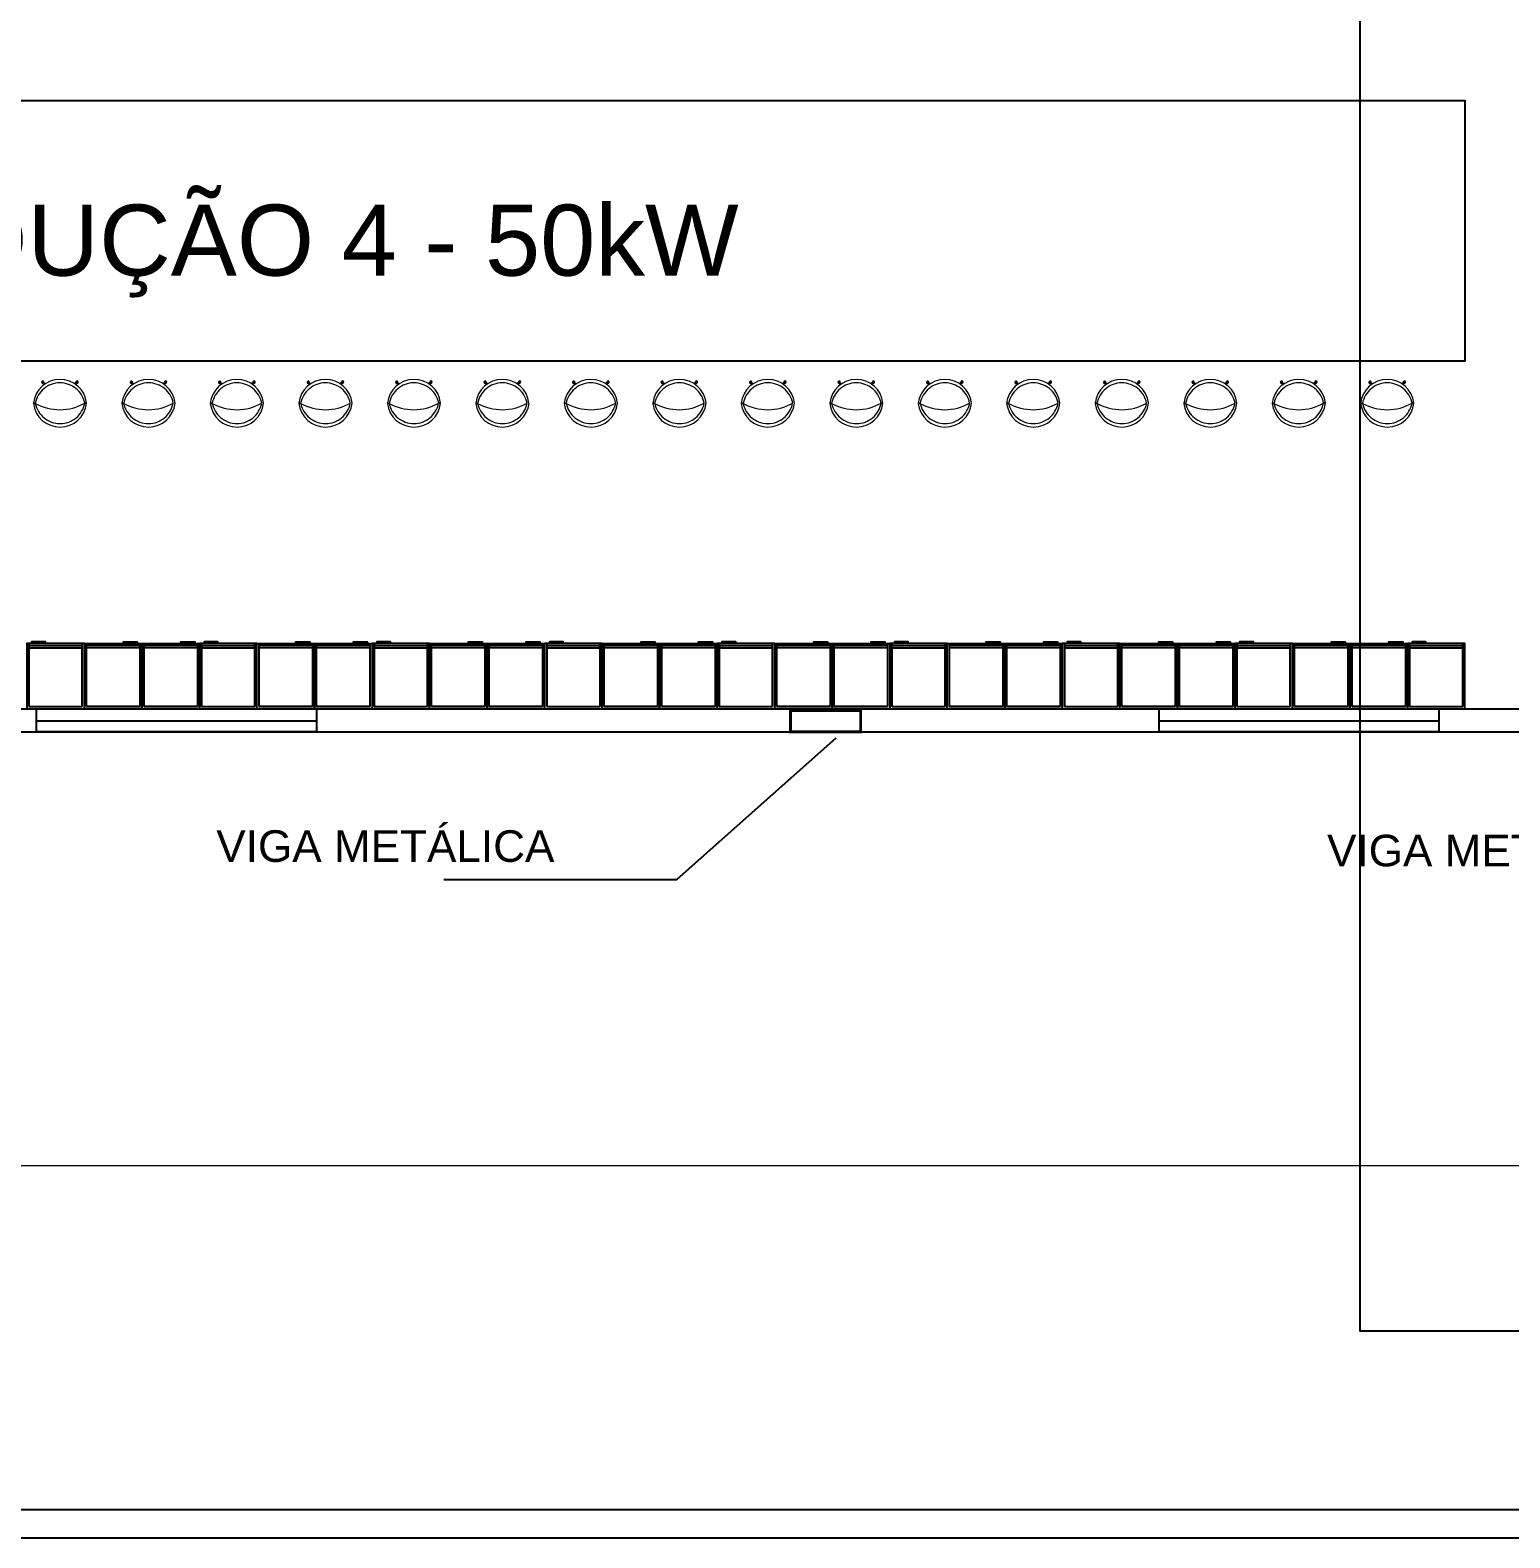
# Model space of a CAD drawing. Header units: metres. Extents: x 257 to 767, y -173 to 1.
# Drawn here: x 610.07 to 620.62, y -119.59 to -108.85 of the extents above; entities that cross this region are included whole.
import ezdxf

# ---------------------------------------------------------------- set-up
doc = ezdxf.new("R2010")
doc.units = ezdxf.units.M
doc.header["$LTSCALE"] = 10
doc.linetypes.add('HIDDEN2', pattern=[4.7625, 3.175, -1.5875])
doc.layers.get('0').update_dxf_attribs({"color": 254})
for name, color, linetype in [('A_METAL', 93, 'Continuous'), ('ELETEXTO LUMINÁRIAS', 254, 'Continuous'), ('exq. externa', 2, 'Continuous'), ('Muro', 254, 'Continuous'), ('Parede', 254, 'Continuous')]:
    doc.layers.add(name, color=color, linetype=linetype)
doc.layers.add('estofado', color=7, linetype='Continuous', lineweight=25)
doc.layers.add('Janelas', color=254, linetype='Continuous', plot=False)
doc.styles.add('ARIAL', font='')
doc.styles.get('ARIAL').set_extended_font_data('Arial')
doc.dimstyles.new('Cota Principal', dxfattribs={"dimtxt": 0.5, "dimasz": 0.19, "dimexe": 0.11, "dimexo": 0.03, "dimgap": 0.03, "dimtad": 1, "dimzin": 4, "dimtxsty": 'ARIAL', "dimblk": 'ARCHTICK', "dimcen": 2, "dimdle": 0.1, "dimclrd": 251, "dimclre": 251, "dimclrt": 7, "dimadec": 0, "dimazin": 0, "dimtfac": 1, "dimtmove": 0, "dimatfit": 3, "dimldrblk": 'ARCHTICK', "dimfxl": 0.1, "dimlwd": 9, "dimlwe": 9, "dimarcsym": 0})

# ---------------------------------------------------------------- blocks, each defined once
blk = doc.blocks.new('_ArchTick')
at = {"color": 0, "linetype": 'ByBlock', "const_width": 0.15}
blk.add_lwpolyline([(-0.5, -0.5), (0.5, 0.5)], dxfattribs=at)
blk = doc.blocks.new('*D5')
at = {"color": 251, "lineweight": 9, "transparency": 16777216}
for p, q in [((578.296, -113.713), (578.296, -117.048)), ((623.296, -113.713), (623.296, -117.048)), ((578.196, -116.938), (623.396, -116.938))]:
    blk.add_line(p, q, dxfattribs=at)
at = {"layer": 'Defpoints', "color": 0, "transparency": 16777216}
for p in [(578.296, -113.683), (623.296, -113.683), (623.296, -116.938)]:
    blk.add_point(p, dxfattribs=at)
at = {"color": 251, "lineweight": 9, "transparency": 16777216, "xscale": 0.19, "yscale": 0.19, "zscale": 0.19, "rotation": 180}
blk.add_blockref('_ArchTick', (578.296, -116.938), dxfattribs=at)
at = {"color": 251, "lineweight": 9, "transparency": 16777216, "xscale": 0.19, "yscale": 0.19, "zscale": 0.19}
blk.add_blockref('_ArchTick', (623.296, -116.938), dxfattribs=at)
at = {"color": 7, "transparency": 16777216, "insert": (600.796, -116.607), "char_height": 0.5, "attachment_point": 5, "style": 'ARIAL'}
blk.add_mtext('45,00', dxfattribs=at)
blk = doc.blocks.new('Armario 1 modulo')
at = {"layer": 'exq. externa', "color": 254}
for p, q in [((0.466, 0.395), (0.015, 0.395)), ((0.015, 0.395), (0.015, 0.015)), ((0.433, 0.395), (0.433, 0.015)), ((0.45, 0.395), (0.45, 0.015)), ((0.015, 0.015), (0.466, 0.015))]:
    blk.add_line(p, q, dxfattribs=at)
for points in [[(0, 0), (0.466, 0), (0.466, 0.41), (0, 0.41)], [(0.469, 0.278), (0.477, 0.278), (0.477, 0.376), (0.469, 0.376)]]:
    blk.add_lwpolyline(points, close=True, dxfattribs=at)

msp = doc.modelspace()

# ---------------------------------------------------------------- hatches: boundary and pattern name
at = {"layer": 'estofado', "linetype": 'ByBlock', "lineweight": 5, "ltscale": 0.2}
h = msp.add_hatch(color=254, dxfattribs=at)
h.dxf.hatch_style = 1
h.set_gradient(color1=(193, 199, 200), one_color=1, tint=1, name='SPHERICAL')
h.paths.add_polyline_path([(610.161, -111.354, 0.86376), (610.157, -111.358), (610.162, -111.365, -4.344732), (610.167, -111.359)])
h = msp.add_hatch(color=254, dxfattribs=at)
h.dxf.hatch_style = 1
h.set_gradient(color1=(193, 199, 200), one_color=1, tint=1, name='SPHERICAL')
h.paths.add_polyline_path([(610.161, -111.354, 0.86376), (610.157, -111.358), (610.162, -111.365, -4.344732), (610.167, -111.359)])
h = msp.add_hatch(color=254, dxfattribs=at)
h.dxf.hatch_style = 1
h.set_gradient(color1=(193, 199, 200), one_color=1, tint=1)
h.paths.add_polyline_path([(610.169, -111.373, -0.013586), (610.177, -111.367), (610.161, -111.354, 0.86376), (610.157, -111.358)])
h = msp.add_hatch(color=254, dxfattribs=at)
h.dxf.hatch_style = 1
h.set_gradient(color1=(193, 199, 200), one_color=1, tint=1)
h.paths.add_polyline_path([(610.169, -111.373, -0.013586), (610.177, -111.367), (610.161, -111.354, 0.86376), (610.157, -111.358)])
h = msp.add_hatch(color=254, dxfattribs=at)
h.dxf.hatch_style = 1
h.set_gradient(color1=(193, 199, 200), one_color=1, tint=1)
h.paths.add_polyline_path([(610.385, -111.367, -0.013586), (610.394, -111.372), (610.406, -111.357, 0.86376), (610.402, -111.353)])
h = msp.add_hatch(color=254, dxfattribs=at)
h.dxf.hatch_style = 1
h.set_gradient(color1=(193, 199, 200), one_color=1, tint=1)
h.paths.add_polyline_path([(610.385, -111.367, -0.013586), (610.394, -111.372), (610.406, -111.357, 0.86376), (610.402, -111.353)])
h = msp.add_hatch(color=254, dxfattribs=at)
h.dxf.hatch_style = 1
h.set_gradient(color1=(193, 199, 200), one_color=1, tint=1, name='SPHERICAL')
h.paths.add_polyline_path([(610.396, -111.358), (610.402, -111.353, -0.86376), (610.406, -111.357), (610.401, -111.364, 4.344732)])
h = msp.add_hatch(color=254, dxfattribs=at)
h.dxf.hatch_style = 1
h.set_gradient(color1=(193, 199, 200), one_color=1, tint=1, name='SPHERICAL')
h.paths.add_polyline_path([(610.396, -111.358), (610.402, -111.353, -0.86376), (610.406, -111.357), (610.401, -111.364, 4.344732)])
h = msp.add_hatch(color=254, dxfattribs=at)
h.dxf.hatch_style = 1
h.set_gradient(color1=(193, 199, 200), one_color=1, tint=1, name='SPHERICAL')
h.paths.add_polyline_path([(610.791, -111.354, 0.86376), (610.787, -111.358), (610.792, -111.365, -4.344732), (610.798, -111.359)])
h = msp.add_hatch(color=254, dxfattribs=at)
h.dxf.hatch_style = 1
h.set_gradient(color1=(193, 199, 200), one_color=1, tint=1)
h.paths.add_polyline_path([(610.799, -111.373, -0.013586), (610.808, -111.367), (610.791, -111.354, 0.86376), (610.787, -111.358)])
h = msp.add_hatch(color=254, dxfattribs=at)
h.dxf.hatch_style = 1
h.set_gradient(color1=(193, 199, 200), one_color=1, tint=1)
h.paths.add_polyline_path([(611.016, -111.367, -0.013586), (611.025, -111.372), (611.037, -111.357, 0.86376), (611.033, -111.353)])
h = msp.add_hatch(color=254, dxfattribs=at)
h.dxf.hatch_style = 1
h.set_gradient(color1=(193, 199, 200), one_color=1, tint=1, name='SPHERICAL')
h.paths.add_polyline_path([(611.026, -111.358), (611.033, -111.353, -0.86376), (611.037, -111.357), (611.032, -111.364, 4.344732)])
h = msp.add_hatch(color=254, dxfattribs=at)
h.dxf.hatch_style = 1
h.set_gradient(color1=(193, 199, 200), one_color=1, tint=1, name='SPHERICAL')
h.paths.add_polyline_path([(611.422, -111.354, 0.86376), (611.418, -111.358), (611.423, -111.365, -4.344732), (611.428, -111.359)])
h = msp.add_hatch(color=254, dxfattribs=at)
h.dxf.hatch_style = 1
h.set_gradient(color1=(193, 199, 200), one_color=1, tint=1)
h.paths.add_polyline_path([(611.43, -111.373, -0.013586), (611.439, -111.367), (611.422, -111.354, 0.86376), (611.418, -111.358)])
h = msp.add_hatch(color=254, dxfattribs=at)
h.dxf.hatch_style = 1
h.set_gradient(color1=(193, 199, 200), one_color=1, tint=1)
h.paths.add_polyline_path([(611.647, -111.367, -0.013586), (611.655, -111.372), (611.667, -111.357, 0.86376), (611.663, -111.353)])
h = msp.add_hatch(color=254, dxfattribs=at)
h.dxf.hatch_style = 1
h.set_gradient(color1=(193, 199, 200), one_color=1, tint=1, name='SPHERICAL')
h.paths.add_polyline_path([(611.657, -111.358), (611.663, -111.353, -0.86376), (611.667, -111.357), (611.662, -111.364, 4.344732)])
h = msp.add_hatch(color=254, dxfattribs=at)
h.dxf.hatch_style = 1
h.set_gradient(color1=(193, 199, 200), one_color=1, tint=1, name='SPHERICAL')
h.paths.add_polyline_path([(612.053, -111.354, 0.86376), (612.049, -111.358), (612.054, -111.365, -4.344732), (612.059, -111.359)])
h = msp.add_hatch(color=254, dxfattribs=at)
h.dxf.hatch_style = 1
h.set_gradient(color1=(193, 199, 200), one_color=1, tint=1)
h.paths.add_polyline_path([(612.061, -111.373, -0.013586), (612.069, -111.367), (612.053, -111.354, 0.86376), (612.049, -111.358)])
h = msp.add_hatch(color=254, dxfattribs=at)
h.dxf.hatch_style = 1
h.set_gradient(color1=(193, 199, 200), one_color=1, tint=1)
h.paths.add_polyline_path([(612.277, -111.367, -0.013586), (612.286, -111.372), (612.298, -111.357, 0.86376), (612.294, -111.353)])
h = msp.add_hatch(color=254, dxfattribs=at)
h.dxf.hatch_style = 1
h.set_gradient(color1=(193, 199, 200), one_color=1, tint=1, name='SPHERICAL')
h.paths.add_polyline_path([(612.288, -111.358), (612.294, -111.353, -0.86376), (612.298, -111.357), (612.293, -111.364, 4.344732)])
h = msp.add_hatch(color=254, dxfattribs=at)
h.dxf.hatch_style = 1
h.set_gradient(color1=(193, 199, 200), one_color=1, tint=1, name='SPHERICAL')
h.paths.add_polyline_path([(612.683, -111.354, 0.86376), (612.679, -111.358), (612.684, -111.365, -4.344732), (612.69, -111.359)])
h = msp.add_hatch(color=254, dxfattribs=at)
h.dxf.hatch_style = 1
h.set_gradient(color1=(193, 199, 200), one_color=1, tint=1)
h.paths.add_polyline_path([(612.691, -111.373, -0.013586), (612.7, -111.367), (612.683, -111.354, 0.86376), (612.679, -111.358)])
h = msp.add_hatch(color=254, dxfattribs=at)
h.dxf.hatch_style = 1
h.set_gradient(color1=(193, 199, 200), one_color=1, tint=1)
h.paths.add_polyline_path([(612.908, -111.367, -0.013586), (612.917, -111.372), (612.929, -111.357, 0.86376), (612.925, -111.353)])
h = msp.add_hatch(color=254, dxfattribs=at)
h.dxf.hatch_style = 1
h.set_gradient(color1=(193, 199, 200), one_color=1, tint=1, name='SPHERICAL')
h.paths.add_polyline_path([(612.918, -111.358), (612.925, -111.353, -0.86376), (612.929, -111.357), (612.924, -111.364, 4.344732)])
h = msp.add_hatch(color=254, dxfattribs=at)
h.dxf.hatch_style = 1
h.set_gradient(color1=(193, 199, 200), one_color=1, tint=1, name='SPHERICAL')
h.paths.add_polyline_path([(613.314, -111.354, 0.86376), (613.31, -111.358), (613.315, -111.365, -4.344732), (613.32, -111.359)])
h = msp.add_hatch(color=254, dxfattribs=at)
h.dxf.hatch_style = 1
h.set_gradient(color1=(193, 199, 200), one_color=1, tint=1)
h.paths.add_polyline_path([(613.322, -111.373, -0.013586), (613.331, -111.367), (613.314, -111.354, 0.86376), (613.31, -111.358)])
h = msp.add_hatch(color=254, dxfattribs=at)
h.dxf.hatch_style = 1
h.set_gradient(color1=(193, 199, 200), one_color=1, tint=1)
h.paths.add_polyline_path([(613.539, -111.367, -0.013586), (613.547, -111.372), (613.559, -111.357, 0.86376), (613.555, -111.353)])
h = msp.add_hatch(color=254, dxfattribs=at)
h.dxf.hatch_style = 1
h.set_gradient(color1=(193, 199, 200), one_color=1, tint=1, name='SPHERICAL')
h.paths.add_polyline_path([(613.549, -111.358), (613.555, -111.353, -0.86376), (613.559, -111.357), (613.554, -111.364, 4.344732)])
h = msp.add_hatch(color=254, dxfattribs=at)
h.dxf.hatch_style = 1
h.set_gradient(color1=(193, 199, 200), one_color=1, tint=1, name='SPHERICAL')
h.paths.add_polyline_path([(613.945, -111.354, 0.86376), (613.941, -111.358), (613.946, -111.365, -4.344732), (613.951, -111.359)])
h = msp.add_hatch(color=254, dxfattribs=at)
h.dxf.hatch_style = 1
h.set_gradient(color1=(193, 199, 200), one_color=1, tint=1)
h.paths.add_polyline_path([(613.953, -111.373, -0.013586), (613.961, -111.367), (613.945, -111.354, 0.86376), (613.941, -111.358)])
h = msp.add_hatch(color=254, dxfattribs=at)
h.dxf.hatch_style = 1
h.set_gradient(color1=(193, 199, 200), one_color=1, tint=1)
h.paths.add_polyline_path([(614.17, -111.367, -0.013586), (614.178, -111.372), (614.19, -111.357, 0.86376), (614.186, -111.353)])
h = msp.add_hatch(color=254, dxfattribs=at)
h.dxf.hatch_style = 1
h.set_gradient(color1=(193, 199, 200), one_color=1, tint=1, name='SPHERICAL')
h.paths.add_polyline_path([(614.18, -111.358), (614.186, -111.353, -0.86376), (614.19, -111.357), (614.185, -111.364, 4.344732)])
h = msp.add_hatch(color=254, dxfattribs=at)
h.dxf.hatch_style = 1
h.set_gradient(color1=(193, 199, 200), one_color=1, tint=1, name='SPHERICAL')
h.paths.add_polyline_path([(614.575, -111.354, 0.86376), (614.571, -111.358), (614.576, -111.365, -4.344732), (614.582, -111.359)])
h = msp.add_hatch(color=254, dxfattribs=at)
h.dxf.hatch_style = 1
h.set_gradient(color1=(193, 199, 200), one_color=1, tint=1)
h.paths.add_polyline_path([(614.583, -111.373, -0.013586), (614.592, -111.367), (614.575, -111.354, 0.86376), (614.571, -111.358)])
h = msp.add_hatch(color=254, dxfattribs=at)
h.dxf.hatch_style = 1
h.set_gradient(color1=(193, 199, 200), one_color=1, tint=1)
h.paths.add_polyline_path([(614.8, -111.367, -0.013586), (614.809, -111.372), (614.821, -111.357, 0.86376), (614.817, -111.353)])
h = msp.add_hatch(color=254, dxfattribs=at)
h.dxf.hatch_style = 1
h.set_gradient(color1=(193, 199, 200), one_color=1, tint=1, name='SPHERICAL')
h.paths.add_polyline_path([(614.81, -111.358), (614.817, -111.353, -0.86376), (614.821, -111.357), (614.816, -111.364, 4.344732)])
h = msp.add_hatch(color=254, dxfattribs=at)
h.dxf.hatch_style = 1
h.set_gradient(color1=(193, 199, 200), one_color=1, tint=1, name='SPHERICAL')
h.paths.add_polyline_path([(615.206, -111.354, 0.86376), (615.202, -111.358), (615.207, -111.365, -4.344732), (615.212, -111.359)])
h = msp.add_hatch(color=254, dxfattribs=at)
h.dxf.hatch_style = 1
h.set_gradient(color1=(193, 199, 200), one_color=1, tint=1)
h.paths.add_polyline_path([(615.214, -111.373, -0.013586), (615.223, -111.367), (615.206, -111.354, 0.86376), (615.202, -111.358)])
h = msp.add_hatch(color=254, dxfattribs=at)
h.dxf.hatch_style = 1
h.set_gradient(color1=(193, 199, 200), one_color=1, tint=1)
h.paths.add_polyline_path([(615.431, -111.367, -0.013586), (615.439, -111.372), (615.451, -111.357, 0.86376), (615.447, -111.353)])
h = msp.add_hatch(color=254, dxfattribs=at)
h.dxf.hatch_style = 1
h.set_gradient(color1=(193, 199, 200), one_color=1, tint=1, name='SPHERICAL')
h.paths.add_polyline_path([(615.441, -111.358), (615.447, -111.353, -0.86376), (615.451, -111.357), (615.446, -111.364, 4.344732)])
h = msp.add_hatch(color=254, dxfattribs=at)
h.dxf.hatch_style = 1
h.set_gradient(color1=(193, 199, 200), one_color=1, tint=1, name='SPHERICAL')
h.paths.add_polyline_path([(615.837, -111.354, 0.86376), (615.833, -111.358), (615.838, -111.365, -4.344732), (615.843, -111.359)])
h = msp.add_hatch(color=254, dxfattribs=at)
h.dxf.hatch_style = 1
h.set_gradient(color1=(193, 199, 200), one_color=1, tint=1)
h.paths.add_polyline_path([(615.845, -111.373, -0.013586), (615.853, -111.367), (615.837, -111.354, 0.86376), (615.833, -111.358)])
h = msp.add_hatch(color=254, dxfattribs=at)
h.dxf.hatch_style = 1
h.set_gradient(color1=(193, 199, 200), one_color=1, tint=1)
h.paths.add_polyline_path([(616.062, -111.367, -0.013586), (616.07, -111.372), (616.082, -111.357, 0.86376), (616.078, -111.353)])
h = msp.add_hatch(color=254, dxfattribs=at)
h.dxf.hatch_style = 1
h.set_gradient(color1=(193, 199, 200), one_color=1, tint=1, name='SPHERICAL')
h.paths.add_polyline_path([(616.072, -111.358), (616.078, -111.353, -0.86376), (616.082, -111.357), (616.077, -111.364, 4.344732)])
h = msp.add_hatch(color=254, dxfattribs=at)
h.dxf.hatch_style = 1
h.set_gradient(color1=(193, 199, 200), one_color=1, tint=1, name='SPHERICAL')
h.paths.add_polyline_path([(616.467, -111.354, 0.86376), (616.463, -111.358), (616.469, -111.365, -4.344732), (616.474, -111.359)])
h = msp.add_hatch(color=254, dxfattribs=at)
h.dxf.hatch_style = 1
h.set_gradient(color1=(193, 199, 200), one_color=1, tint=1)
h.paths.add_polyline_path([(616.475, -111.373, -0.013586), (616.484, -111.367), (616.467, -111.354, 0.86376), (616.463, -111.358)])
h = msp.add_hatch(color=254, dxfattribs=at)
h.dxf.hatch_style = 1
h.set_gradient(color1=(193, 199, 200), one_color=1, tint=1)
h.paths.add_polyline_path([(616.692, -111.367, -0.013586), (616.701, -111.372), (616.713, -111.357, 0.86376), (616.709, -111.353)])
h = msp.add_hatch(color=254, dxfattribs=at)
h.dxf.hatch_style = 1
h.set_gradient(color1=(193, 199, 200), one_color=1, tint=1, name='SPHERICAL')
h.paths.add_polyline_path([(616.702, -111.358), (616.709, -111.353, -0.86376), (616.713, -111.357), (616.708, -111.364, 4.344732)])
h = msp.add_hatch(color=254, dxfattribs=at)
h.dxf.hatch_style = 1
h.set_gradient(color1=(193, 199, 200), one_color=1, tint=1, name='SPHERICAL')
h.paths.add_polyline_path([(617.098, -111.354, 0.86376), (617.094, -111.358), (617.099, -111.365, -4.344732), (617.104, -111.359)])
h = msp.add_hatch(color=254, dxfattribs=at)
h.dxf.hatch_style = 1
h.set_gradient(color1=(193, 199, 200), one_color=1, tint=1)
h.paths.add_polyline_path([(617.106, -111.373, -0.013586), (617.115, -111.367), (617.098, -111.354, 0.86376), (617.094, -111.358)])
h = msp.add_hatch(color=254, dxfattribs=at)
h.dxf.hatch_style = 1
h.set_gradient(color1=(193, 199, 200), one_color=1, tint=1)
h.paths.add_polyline_path([(617.323, -111.367, -0.013586), (617.332, -111.372), (617.343, -111.357, 0.86376), (617.339, -111.353)])
h = msp.add_hatch(color=254, dxfattribs=at)
h.dxf.hatch_style = 1
h.set_gradient(color1=(193, 199, 200), one_color=1, tint=1, name='SPHERICAL')
h.paths.add_polyline_path([(617.333, -111.358), (617.339, -111.353, -0.86376), (617.343, -111.357), (617.338, -111.364, 4.344732)])
h = msp.add_hatch(color=254, dxfattribs=at)
h.dxf.hatch_style = 1
h.set_gradient(color1=(193, 199, 200), one_color=1, tint=1, name='SPHERICAL')
h.paths.add_polyline_path([(617.729, -111.354, 0.86376), (617.725, -111.358), (617.73, -111.365, -4.344732), (617.735, -111.359)])
h = msp.add_hatch(color=254, dxfattribs=at)
h.dxf.hatch_style = 1
h.set_gradient(color1=(193, 199, 200), one_color=1, tint=1)
h.paths.add_polyline_path([(617.737, -111.373, -0.013586), (617.745, -111.367), (617.729, -111.354, 0.86376), (617.725, -111.358)])
h = msp.add_hatch(color=254, dxfattribs=at)
h.dxf.hatch_style = 1
h.set_gradient(color1=(193, 199, 200), one_color=1, tint=1)
h.paths.add_polyline_path([(617.954, -111.367, -0.013586), (617.962, -111.372), (617.974, -111.357, 0.86376), (617.97, -111.353)])
h = msp.add_hatch(color=254, dxfattribs=at)
h.dxf.hatch_style = 1
h.set_gradient(color1=(193, 199, 200), one_color=1, tint=1, name='SPHERICAL')
h.paths.add_polyline_path([(617.964, -111.358), (617.97, -111.353, -0.86376), (617.974, -111.357), (617.969, -111.364, 4.344732)])
h = msp.add_hatch(color=254, dxfattribs=at)
h.dxf.hatch_style = 1
h.set_gradient(color1=(193, 199, 200), one_color=1, tint=1, name='SPHERICAL')
h.paths.add_polyline_path([(618.359, -111.354, 0.86376), (618.355, -111.358), (618.361, -111.365, -4.344732), (618.366, -111.359)])
h = msp.add_hatch(color=254, dxfattribs=at)
h.dxf.hatch_style = 1
h.set_gradient(color1=(193, 199, 200), one_color=1, tint=1)
h.paths.add_polyline_path([(618.368, -111.373, -0.013586), (618.376, -111.367), (618.359, -111.354, 0.86376), (618.355, -111.358)])
h = msp.add_hatch(color=254, dxfattribs=at)
h.dxf.hatch_style = 1
h.set_gradient(color1=(193, 199, 200), one_color=1, tint=1)
h.paths.add_polyline_path([(618.584, -111.367, -0.013586), (618.593, -111.372), (618.605, -111.357, 0.86376), (618.601, -111.353)])
h = msp.add_hatch(color=254, dxfattribs=at)
h.dxf.hatch_style = 1
h.set_gradient(color1=(193, 199, 200), one_color=1, tint=1, name='SPHERICAL')
h.paths.add_polyline_path([(618.594, -111.358), (618.601, -111.353, -0.86376), (618.605, -111.357), (618.6, -111.364, 4.344732)])
h = msp.add_hatch(color=254, dxfattribs=at)
h.dxf.hatch_style = 1
h.set_gradient(color1=(193, 199, 200), one_color=1, tint=1, name='SPHERICAL')
h.paths.add_polyline_path([(618.99, -111.354, 0.86376), (618.986, -111.358), (618.991, -111.365, -4.344732), (618.997, -111.359)])
h = msp.add_hatch(color=254, dxfattribs=at)
h.dxf.hatch_style = 1
h.set_gradient(color1=(193, 199, 200), one_color=1, tint=1)
h.paths.add_polyline_path([(618.998, -111.373, -0.013586), (619.007, -111.367), (618.99, -111.354, 0.86376), (618.986, -111.358)])
h = msp.add_hatch(color=254, dxfattribs=at)
h.dxf.hatch_style = 1
h.set_gradient(color1=(193, 199, 200), one_color=1, tint=1)
h.paths.add_polyline_path([(619.215, -111.367, -0.013586), (619.224, -111.372), (619.235, -111.357, 0.86376), (619.231, -111.353)])
h = msp.add_hatch(color=254, dxfattribs=at)
h.dxf.hatch_style = 1
h.set_gradient(color1=(193, 199, 200), one_color=1, tint=1, name='SPHERICAL')
h.paths.add_polyline_path([(619.225, -111.358), (619.231, -111.353, -0.86376), (619.235, -111.357), (619.23, -111.364, 4.344732)])
h = msp.add_hatch(color=254, dxfattribs=at)
h.dxf.hatch_style = 1
h.set_gradient(color1=(193, 199, 200), one_color=1, tint=1, name='SPHERICAL')
h.paths.add_polyline_path([(619.621, -111.354, 0.86376), (619.617, -111.358), (619.622, -111.365, -4.344732), (619.627, -111.359)])
h = msp.add_hatch(color=254, dxfattribs=at)
h.dxf.hatch_style = 1
h.set_gradient(color1=(193, 199, 200), one_color=1, tint=1)
h.paths.add_polyline_path([(619.629, -111.373, -0.013586), (619.637, -111.367), (619.621, -111.354, 0.86376), (619.617, -111.358)])
h = msp.add_hatch(color=254, dxfattribs=at)
h.dxf.hatch_style = 1
h.set_gradient(color1=(193, 199, 200), one_color=1, tint=1)
h.paths.add_polyline_path([(619.846, -111.367, -0.013586), (619.854, -111.372), (619.866, -111.357, 0.86376), (619.862, -111.353)])
h = msp.add_hatch(color=254, dxfattribs=at)
h.dxf.hatch_style = 1
h.set_gradient(color1=(193, 199, 200), one_color=1, tint=1, name='SPHERICAL')
h.paths.add_polyline_path([(619.856, -111.358), (619.862, -111.353, -0.86376), (619.866, -111.357), (619.861, -111.364, 4.344732)])

# ---------------------------------------------------------------- linework, layer by layer
at = {"color": 254}
for p, q in [((614.678, -114.9), (615.814, -113.89)), ((613.018, -114.9), (614.678, -114.9))]:
    msp.add_line(p, q, dxfattribs=at)
msp.add_lwpolyline([(604.349, -109.348), (620.296, -109.348), (620.296, -111.206), (604.349, -111.206)], close=True, dxfattribs=at)
at = {"layer": 'A_METAL', "color": 254, "const_width": 0.02}
msp.add_lwpolyline([(615.489, -113.697), (615.989, -113.697), (615.989, -113.847), (615.489, -113.847)], close=True, dxfattribs=at)
at = {"layer": 'ELETEXTO LUMINÁRIAS', "color": 254}
msp.add_lwpolyline([(619.548, -78.503), (652.726, -78.503), (652.726, -118.118), (619.548, -118.118)], close=True, dxfattribs=at)
at = {"layer": 'estofado', "color": 254, "linetype": 'ByBlock', "lineweight": 5, "ltscale": 0.2}
for p, q in [((610.157, -111.358), (610.169, -111.373)), ((610.157, -111.358), (610.169, -111.373)), ((610.161, -111.354), (610.177, -111.367)), ((610.161, -111.354), (610.177, -111.367)), ((610.402, -111.353), (610.385, -111.367)), ((610.402, -111.353), (610.385, -111.367)), ((610.406, -111.357), (610.394, -111.372)), ((610.406, -111.357), (610.394, -111.372)), ((610.787, -111.358), (610.799, -111.373)), ((610.791, -111.354), (610.808, -111.367)), ((611.033, -111.353), (611.016, -111.367)), ((611.037, -111.357), (611.025, -111.372)), ((611.418, -111.358), (611.43, -111.373)), ((611.422, -111.354), (611.439, -111.367)), ((611.663, -111.353), (611.647, -111.367)), ((611.667, -111.357), (611.655, -111.372)), ((612.049, -111.358), (612.061, -111.373)), ((612.053, -111.354), (612.069, -111.367)), ((612.294, -111.353), (612.277, -111.367)), ((612.298, -111.357), (612.286, -111.372)), ((612.679, -111.358), (612.691, -111.373)), ((612.683, -111.354), (612.7, -111.367)), ((612.925, -111.353), (612.908, -111.367)), ((612.929, -111.357), (612.917, -111.372)), ((613.31, -111.358), (613.322, -111.373)), ((613.314, -111.354), (613.331, -111.367)), ((613.555, -111.353), (613.539, -111.367)), ((613.559, -111.357), (613.547, -111.372)), ((613.941, -111.358), (613.953, -111.373)), ((613.945, -111.354), (613.961, -111.367)), ((614.186, -111.353), (614.17, -111.367)), ((614.19, -111.357), (614.178, -111.372)), ((614.571, -111.358), (614.583, -111.373)), ((614.575, -111.354), (614.592, -111.367)), ((614.817, -111.353), (614.8, -111.367)), ((614.821, -111.357), (614.809, -111.372)), ((615.202, -111.358), (615.214, -111.373)), ((615.206, -111.354), (615.223, -111.367)), ((615.447, -111.353), (615.431, -111.367)), ((615.451, -111.357), (615.439, -111.372)), ((615.833, -111.358), (615.845, -111.373)), ((615.837, -111.354), (615.853, -111.367)), ((616.078, -111.353), (616.062, -111.367)), ((616.082, -111.357), (616.07, -111.372)), ((616.463, -111.358), (616.475, -111.373)), ((616.467, -111.354), (616.484, -111.367)), ((616.709, -111.353), (616.692, -111.367)), ((616.713, -111.357), (616.701, -111.372)), ((617.094, -111.358), (617.106, -111.373)), ((617.098, -111.354), (617.115, -111.367)), ((617.339, -111.353), (617.323, -111.367)), ((617.343, -111.357), (617.332, -111.372)), ((617.725, -111.358), (617.737, -111.373)), ((617.729, -111.354), (617.745, -111.367)), ((617.97, -111.353), (617.954, -111.367)), ((617.974, -111.357), (617.962, -111.372)), ((618.355, -111.358), (618.368, -111.373)), ((618.359, -111.354), (618.376, -111.367)), ((618.601, -111.353), (618.584, -111.367)), ((618.605, -111.357), (618.593, -111.372)), ((618.986, -111.358), (618.998, -111.373)), ((618.99, -111.354), (619.007, -111.367)), ((619.231, -111.353), (619.215, -111.367)), ((619.235, -111.357), (619.224, -111.372)), ((619.617, -111.358), (619.629, -111.373)), ((619.621, -111.354), (619.637, -111.367)), ((619.862, -111.353), (619.846, -111.367)), ((619.866, -111.357), (619.854, -111.372))]:
    msp.add_line(p, q, dxfattribs=at)
at = {"layer": 'estofado', "color": 254, "lineweight": 13}
for centre, start, end in [((610.282, -111.527), 6.6064, 173.8871), ((610.282, -111.527), 6.6064, 173.8871), ((610.913, -111.527), 6.6064, 173.8871), ((611.543, -111.527), 6.6064, 173.8871), ((612.174, -111.527), 6.6064, 173.8871), ((612.805, -111.527), 6.6064, 173.8871), ((613.435, -111.527), 6.6064, 173.8871), ((614.066, -111.527), 6.6064, 173.8871), ((614.697, -111.527), 6.6064, 173.8871), ((615.327, -111.527), 6.6064, 173.8871), ((615.958, -111.527), 6.6064, 173.8871), ((616.589, -111.527), 6.6064, 173.8871), ((617.219, -111.527), 6.6064, 173.8871), ((617.85, -111.527), 6.6064, 173.8871), ((618.481, -111.527), 6.6064, 173.8871), ((619.112, -111.527), 6.6064, 173.8871), ((619.742, -111.527), 6.6064, 173.8871), ((610.282, -111.485), 186.6064, 353.8871), ((610.282, -111.485), 186.6064, 353.8871), ((610.912, -111.485), 186.6064, 353.8871), ((611.543, -111.485), 186.6064, 353.8871), ((612.174, -111.485), 186.6064, 353.8871), ((612.805, -111.485), 186.6064, 353.8871), ((613.435, -111.485), 186.6064, 353.8871), ((614.066, -111.485), 186.6064, 353.8871), ((614.697, -111.485), 186.6064, 353.8871), ((615.327, -111.485), 186.6064, 353.8871), ((615.958, -111.485), 186.6064, 353.8871), ((616.589, -111.485), 186.6064, 353.8871), ((617.219, -111.485), 186.6064, 353.8871), ((617.85, -111.485), 186.6064, 353.8871), ((618.481, -111.485), 186.6064, 353.8871), ((619.111, -111.485), 186.6064, 353.8871), ((619.742, -111.485), 186.6064, 353.8871)]:
    msp.add_arc(centre, 0.191, start, end, dxfattribs=at)
at = {"layer": 'estofado', "color": 254, "linetype": 'HIDDEN2', "lineweight": 5, "ltscale": 0.2}
for centre, radius, start, end in [((610.282, -111.541), 0.18, 11.3676, 169.1259), ((610.282, -111.541), 0.18, 11.3676, 169.1259), ((610.913, -111.541), 0.18, 11.3676, 169.1259), ((611.543, -111.541), 0.18, 11.3676, 169.1259), ((612.174, -111.541), 0.18, 11.3676, 169.1259), ((612.805, -111.541), 0.18, 11.3676, 169.1259), ((613.435, -111.541), 0.18, 11.3676, 169.1259), ((614.066, -111.541), 0.18, 11.3676, 169.1259), ((614.697, -111.541), 0.18, 11.3676, 169.1259), ((615.328, -111.541), 0.18, 11.3676, 169.1259), ((615.958, -111.541), 0.18, 11.3676, 169.1259), ((616.589, -111.541), 0.18, 11.3676, 169.1259), ((617.22, -111.541), 0.18, 11.3676, 169.1259), ((617.85, -111.541), 0.18, 11.3676, 169.1259), ((618.481, -111.541), 0.18, 11.3676, 169.1259), ((619.112, -111.541), 0.18, 11.3676, 169.1259), ((619.742, -111.541), 0.18, 11.3676, 169.1259), ((610.106, -111.492), 0.0152, 210.3093, 266.1238), ((610.106, -111.492), 0.0152, 210.3093, 266.1238), ((610.281, -111.188), 0.364, 241.1298, 299.3637), ((610.282, -111.471), 0.18, 191.5256, 348.9679), ((610.281, -111.188), 0.364, 241.1298, 299.3637), ((610.282, -111.471), 0.18, 191.5256, 348.9679), ((610.458, -111.49), 0.0152, 274.3697, 330.1843), ((610.737, -111.492), 0.0152, 210.3093, 266.1238), ((610.911, -111.188), 0.364, 241.1298, 299.3637), ((610.912, -111.471), 0.18, 191.5256, 348.9679), ((611.367, -111.492), 0.0152, 210.3093, 266.1238), ((611.542, -111.188), 0.364, 241.1298, 299.3637), ((611.543, -111.471), 0.18, 191.5256, 348.9679), ((611.998, -111.492), 0.0152, 210.3093, 266.1238), ((612.173, -111.188), 0.364, 241.1298, 299.3637), ((612.174, -111.471), 0.18, 191.5256, 348.9679), ((612.629, -111.492), 0.0152, 210.3093, 266.1238), ((612.803, -111.188), 0.364, 241.1298, 299.3637), ((612.804, -111.471), 0.18, 191.5256, 348.9679), ((612.98, -111.49), 0.0152, 274.3697, 330.1843), ((613.259, -111.492), 0.0152, 210.3093, 266.1238), ((613.434, -111.188), 0.364, 241.1298, 299.3637), ((613.435, -111.471), 0.18, 191.5256, 348.9679), ((613.89, -111.492), 0.0152, 210.3093, 266.1238), ((614.065, -111.188), 0.364, 241.1298, 299.3637), ((614.066, -111.471), 0.18, 191.5256, 348.9679), ((614.521, -111.492), 0.0152, 210.3093, 266.1238), ((614.695, -111.188), 0.364, 241.1298, 299.3637), ((614.697, -111.471), 0.18, 191.5256, 348.9679), ((615.151, -111.492), 0.0152, 210.3093, 266.1238), ((615.326, -111.188), 0.364, 241.1298, 299.3637), ((615.327, -111.471), 0.18, 191.5256, 348.9679), ((615.782, -111.492), 0.0152, 210.3093, 266.1238), ((615.957, -111.188), 0.364, 241.1298, 299.3637), ((615.958, -111.471), 0.18, 191.5256, 348.9679), ((616.134, -111.49), 0.0152, 274.3697, 330.1843), ((616.413, -111.492), 0.0152, 210.3093, 266.1238), ((616.587, -111.188), 0.364, 241.1298, 299.3637), ((616.589, -111.471), 0.18, 191.5256, 348.9679), ((617.043, -111.492), 0.0152, 210.3093, 266.1238), ((617.218, -111.188), 0.364, 241.1298, 299.3637), ((617.219, -111.471), 0.18, 191.5256, 348.9679), ((617.674, -111.492), 0.0152, 210.3093, 266.1238), ((617.849, -111.188), 0.364, 241.1298, 299.3637), ((617.85, -111.471), 0.18, 191.5256, 348.9679), ((618.305, -111.492), 0.0152, 210.3093, 266.1238), ((618.479, -111.188), 0.364, 241.1298, 299.3637), ((618.481, -111.471), 0.18, 191.5256, 348.9679), ((618.936, -111.492), 0.0152, 210.3093, 266.1238), ((619.11, -111.188), 0.364, 241.1298, 299.3637), ((619.111, -111.471), 0.18, 191.5256, 348.9679), ((619.287, -111.49), 0.0152, 274.3697, 330.1843), ((619.566, -111.492), 0.0152, 210.3093, 266.1238), ((619.741, -111.188), 0.364, 241.1298, 299.3637), ((619.742, -111.471), 0.18, 191.5256, 348.9679), ((619.918, -111.49), 0.0152, 274.3697, 330.1843)]:
    msp.add_arc(centre, radius, start, end, dxfattribs=at)
at = {"layer": 'estofado', "color": 254, "linetype": 'ByBlock', "lineweight": 5, "ltscale": 0.2}
for centre, radius, start, end in [((610.159, -111.357), 0.00855, 341.1701, 289.3234), ((610.159, -111.357), 0.00855, 341.1701, 289.3234), ((610.159, -111.357), 0.00284, 53.6085, 216.8851), ((610.159, -111.357), 0.00284, 53.6085, 216.8851), ((610.404, -111.356), 0.00855, 251.1701, 199.3234), ((610.404, -111.356), 0.00855, 251.1701, 199.3234), ((610.404, -111.356), 0.00284, 323.6085, 126.8851), ((610.404, -111.356), 0.00284, 323.6085, 126.8851), ((610.79, -111.357), 0.00855, 341.1701, 289.3234), ((610.79, -111.357), 0.00284, 53.6085, 216.8851), ((611.034, -111.356), 0.00855, 251.1701, 199.3234), ((611.034, -111.356), 0.00284, 323.6085, 126.8851), ((611.42, -111.357), 0.00855, 341.1701, 289.3234), ((611.42, -111.357), 0.00284, 53.6085, 216.8851), ((611.665, -111.356), 0.00855, 251.1701, 199.3234), ((611.665, -111.356), 0.00284, 323.6085, 126.8851), ((612.051, -111.357), 0.00855, 341.1701, 289.3234), ((612.051, -111.357), 0.00284, 53.6085, 216.8851), ((612.296, -111.356), 0.00855, 251.1701, 199.3234), ((612.296, -111.356), 0.00284, 323.6085, 126.8851), ((612.682, -111.357), 0.00855, 341.1701, 289.3234), ((612.682, -111.357), 0.00284, 53.6085, 216.8851), ((612.926, -111.356), 0.00855, 251.1701, 199.3234), ((612.926, -111.356), 0.00284, 323.6085, 126.8851), ((613.312, -111.357), 0.00855, 341.1701, 289.3234), ((613.312, -111.357), 0.00284, 53.6085, 216.8851), ((613.557, -111.356), 0.00855, 251.1701, 199.3234), ((613.557, -111.356), 0.00284, 323.6085, 126.8851), ((613.943, -111.357), 0.00855, 341.1701, 289.3234), ((613.943, -111.357), 0.00284, 53.6085, 216.8851), ((614.188, -111.356), 0.00855, 251.1701, 199.3234), ((614.188, -111.356), 0.00284, 323.6085, 126.8851), ((614.574, -111.357), 0.00855, 341.1701, 289.3234), ((614.574, -111.357), 0.00284, 53.6085, 216.8851), ((614.818, -111.356), 0.00855, 251.1701, 199.3234), ((614.818, -111.356), 0.00284, 323.6085, 126.8851), ((615.204, -111.357), 0.00855, 341.1701, 289.3234), ((615.204, -111.357), 0.00284, 53.6085, 216.8851), ((615.449, -111.356), 0.00855, 251.1701, 199.3234), ((615.449, -111.356), 0.00284, 323.6085, 126.8851), ((615.835, -111.357), 0.00855, 341.1701, 289.3234), ((615.835, -111.357), 0.00284, 53.6085, 216.8851), ((616.08, -111.356), 0.00855, 251.1701, 199.3234), ((616.08, -111.356), 0.00284, 323.6085, 126.8851), ((616.466, -111.357), 0.00855, 341.1701, 289.3234), ((616.466, -111.357), 0.00284, 53.6085, 216.8851), ((616.71, -111.356), 0.00855, 251.1701, 199.3234), ((616.71, -111.356), 0.00284, 323.6085, 126.8851), ((617.096, -111.357), 0.00855, 341.1701, 289.3234), ((617.096, -111.357), 0.00284, 53.6085, 216.8851), ((617.341, -111.356), 0.00855, 251.1701, 199.3234), ((617.341, -111.356), 0.00284, 323.6085, 126.8851), ((617.727, -111.357), 0.00855, 341.1701, 289.3234), ((617.727, -111.357), 0.00284, 53.6085, 216.8851), ((617.972, -111.356), 0.00855, 251.1701, 199.3234), ((617.972, -111.356), 0.00284, 323.6085, 126.8851), ((618.358, -111.357), 0.00855, 341.1701, 289.3234), ((618.358, -111.357), 0.00284, 53.6085, 216.8851), ((618.603, -111.356), 0.00855, 251.1701, 199.3234), ((618.603, -111.356), 0.00284, 323.6085, 126.8851), ((618.988, -111.357), 0.00855, 341.1701, 289.3234), ((618.988, -111.357), 0.00284, 53.6085, 216.8851), ((619.233, -111.356), 0.00855, 251.1701, 199.3234), ((619.233, -111.356), 0.00284, 323.6085, 126.8851), ((619.619, -111.357), 0.00855, 341.1701, 289.3234), ((619.619, -111.357), 0.00284, 53.6085, 216.8851), ((619.864, -111.356), 0.00855, 251.1701, 199.3234), ((619.864, -111.356), 0.00284, 323.6085, 126.8851)]:
    msp.add_arc(centre, radius, start, end, dxfattribs=at)
at = {"layer": 'Janelas', "color": 254}
for p, q in [((610.113, -113.683), (610.113, -113.845)), ((610.113, -113.684), (612.113, -113.684)), ((610.113, -113.77), (612.113, -113.77)), ((612.113, -113.845), (612.113, -113.684)), ((618.113, -113.683), (618.113, -113.845)), ((618.113, -113.684), (620.113, -113.684)), ((618.113, -113.77), (620.113, -113.77)), ((620.113, -113.845), (620.113, -113.684)), ((610.113, -113.845), (612.113, -113.845)), ((618.113, -113.845), (620.113, -113.845))]:
    msp.add_line(p, q, dxfattribs=at)
at = {"layer": 'Muro', "color": 254}
for p, q in [((683.795, -119.391), (539.989, -119.391)), ((539.789, -119.591), (683.995, -119.591))]:
    msp.add_line(p, q, dxfattribs=at)
at = {"layer": 'Parede', "color": 254}
for p, q in [((578.296, -113.683), (623.296, -113.683)), ((567.989, -113.847), (648.746, -113.847))]:
    msp.add_line(p, q, dxfattribs=at)

# ---------------------------------------------------------------- block references
at = {"layer": 'exq. externa', "color": 254, "rotation": 90}
for p in [(610.456, -113.683), (611.686, -113.683), (612.916, -113.683), (614.146, -113.683), (615.376, -113.683), (616.606, -113.683), (617.836, -113.683), (619.066, -113.683), (620.296, -113.683)]:
    msp.add_blockref('Armario 1 modulo', p, dxfattribs=at)
at = {"layer": 'exq. externa', "color": 254, "xscale": -1, "rotation": 270}
for p in [(610.456, -113.683), (610.866, -113.683), (611.686, -113.683), (612.096, -113.683), (612.916, -113.683), (613.326, -113.683), (614.146, -113.683), (614.556, -113.683), (615.376, -113.683), (615.786, -113.683), (616.606, -113.683), (617.016, -113.683), (617.836, -113.683), (618.246, -113.683), (619.066, -113.683), (619.476, -113.683)]:
    msp.add_blockref('Armario 1 modulo', p, dxfattribs=at)

# ---------------------------------------------------------------- texts
at = {"layer": 'ELETEXTO LUMINÁRIAS', "color": 254, "ltscale": 0.05, "style": 'ARIAL'}
for s, height, p in [('LINHA DE PRODUÇÃO 4 - 50kW', 0.50625, (604.549, -110.597)), ('VIGA METÁLICA', 0.225, (611.396, -114.774)), ('VIGA METÁLICA', 0.225, (619.313, -114.806))]:
    msp.add_text(s, height=height, rotation=360, dxfattribs=at).set_placement(p)

# ---------------------------------------------------------------- dimensions: what is measured, and where the dimension line sits
at = {"color": 254}
dim = msp.add_linear_dim(base=(623.296, -116.938), p1=(578.296, -113.683), p2=(623.296, -113.683), dimstyle='Cota Principal', dxfattribs=at)
dim.commit()
dim.dimension.update_dxf_attribs({"geometry": '*D5', "text_midpoint": (600.796, -116.607)})

doc.saveas('drawing.dxf')
